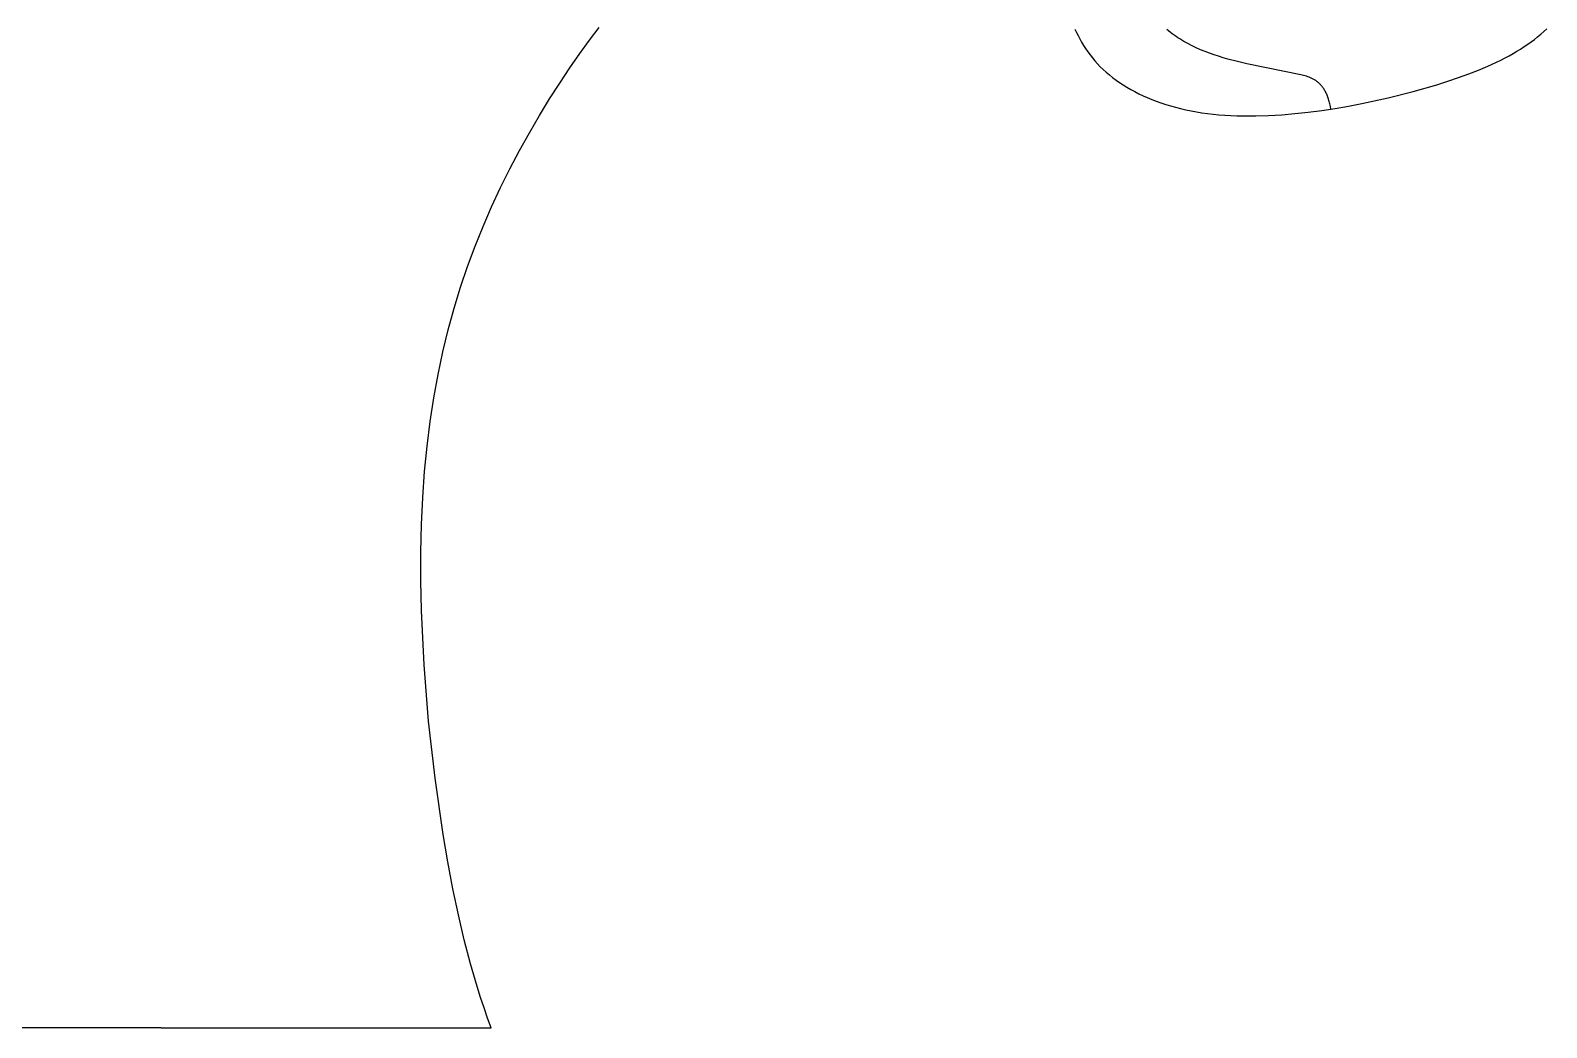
# Model space of a CAD drawing. Extents: x 238 to 525, y 206 to 336.
# Drawn here: x 445.8 to 510, y 210 to 252.2 of the extents above; entities that cross this region are included whole.
import ezdxf

# ---------------------------------------------------------------- set-up
doc = ezdxf.new("R2010")
doc.units = 0
doc.layers.get('0').update_dxf_attribs({"linetype": 'CONTINUOUS'})

msp = doc.modelspace()

# ---------------------------------------------------------------- linework, layer by layer
at = {"linetype": 'CONTINUOUS'}
msp.add_line((451.348, 209.967), (455.581, 209.967), dxfattribs=at)
at = {"color": 7, "linetype": 'CONTINUOUS'}
for points in [[(465.334, 209.967), (465.178, 210.377), (465.025, 210.804), (464.876, 211.248), (464.731, 211.707), (464.451, 212.67), (464.187, 213.687), (463.939, 214.75), (463.707, 215.854), (463.491, 216.991), (463.293, 218.155), (462.949, 220.538), (462.679, 222.95), (462.487, 225.337), (462.376, 227.647), (462.35, 228.9), (462.351, 230.114), (462.378, 231.289), (462.432, 232.429), (462.511, 233.534), (462.616, 234.606), (462.745, 235.647), (462.9, 236.659), (463.078, 237.644), (463.281, 238.603), (463.507, 239.538), (463.757, 240.452), (464.03, 241.345), (464.326, 242.219), (464.644, 243.077), (464.984, 243.92), (465.345, 244.749), (465.725, 245.562), (466.121, 246.358), (466.529, 247.134), (466.947, 247.887), (467.373, 248.616), (467.802, 249.318), (468.232, 249.991), (468.661, 250.633), (469.084, 251.24), (469.499, 251.812), (469.904, 252.345)], [(490.052, 252.281), (490.119, 252.142), (490.19, 252.003), (490.264, 251.864), (490.342, 251.726), (490.424, 251.59), (490.511, 251.454), (490.602, 251.32), (490.698, 251.189), (490.799, 251.059), (490.906, 250.932), (491.018, 250.808), (491.135, 250.686), (491.258, 250.567), (491.386, 250.451), (491.519, 250.337), (491.657, 250.227), (491.8, 250.119), (491.949, 250.015), (492.102, 249.913), (492.26, 249.815), (492.424, 249.721), (492.592, 249.629), (492.765, 249.541), (492.943, 249.457), (493.125, 249.376), (493.313, 249.298), (493.505, 249.224), (493.702, 249.154), (493.903, 249.088), (494.109, 249.026), (494.32, 248.967), (494.535, 248.913), (494.754, 248.863), (494.978, 248.816), (495.206, 248.774), (495.439, 248.737), (495.676, 248.703), (495.917, 248.674), (496.162, 248.65), (496.412, 248.63), (496.665, 248.615), (496.923, 248.604), (497.185, 248.598), (497.718, 248.599), (498.263, 248.616), (498.818, 248.65), (499.379, 248.698), (499.946, 248.76), (500.516, 248.835), (501.086, 248.921), (501.654, 249.019), (502.217, 249.126), (503.324, 249.366), (504.386, 249.634), (505.387, 249.922), (505.858, 250.071), (506.31, 250.224), (506.742, 250.38), (507.155, 250.541), (507.549, 250.708), (507.924, 250.88), (508.105, 250.968), (508.281, 251.058), (508.452, 251.15), (508.619, 251.243), (508.781, 251.339), (508.939, 251.436), (509.092, 251.535), (509.241, 251.636), (509.386, 251.739), (509.526, 251.845), (509.662, 251.953), (509.794, 252.063), (509.921, 252.175), (510.044, 252.29)], [(451.348, 209.967), (441.415, 209.967)], [(455.581, 209.967), (465.334, 209.967)]]:
    msp.add_lwpolyline(points, dxfattribs=at)
at = {"color": 1, "linetype": 'CONTINUOUS'}
msp.add_lwpolyline([(500.905, 248.893), (500.884, 249.005), (500.86, 249.111), (500.847, 249.162), (500.834, 249.212), (500.82, 249.26), (500.805, 249.306), (500.79, 249.351), (500.775, 249.395), (500.759, 249.437), (500.742, 249.478), (500.725, 249.518), (500.707, 249.557), (500.689, 249.594), (500.67, 249.63), (500.651, 249.665), (500.632, 249.698), (500.612, 249.731), (500.591, 249.762), (500.57, 249.792), (500.549, 249.822), (500.527, 249.85), (500.504, 249.877), (500.482, 249.903), (500.459, 249.928), (500.435, 249.952), (500.411, 249.975), (500.387, 249.998), (500.363, 250.019), (500.338, 250.04), (500.312, 250.059), (500.287, 250.078), (500.261, 250.096), (500.235, 250.114), (500.208, 250.131), (500.181, 250.147), (500.154, 250.162), (500.127, 250.176), (500.099, 250.19), (500.071, 250.204), (500.043, 250.217), (500.014, 250.229), (499.986, 250.241), (499.928, 250.262), (499.869, 250.283), (499.809, 250.301), (499.749, 250.318), (499.688, 250.334), (499.626, 250.348), (497.347, 250.805), (496.941, 250.902), (496.54, 251.008), (496.342, 251.066), (496.146, 251.126), (495.952, 251.19), (495.76, 251.258), (495.571, 251.33), (495.385, 251.406), (495.202, 251.487), (495.022, 251.573), (494.846, 251.663), (494.673, 251.759), (494.589, 251.809), (494.505, 251.86), (494.423, 251.913), (494.341, 251.967), (494.261, 252.023), (494.182, 252.08), (494.104, 252.139), (494.027, 252.199), (493.952, 252.261)], dxfattribs=at)

doc.saveas('drawing.dxf')
